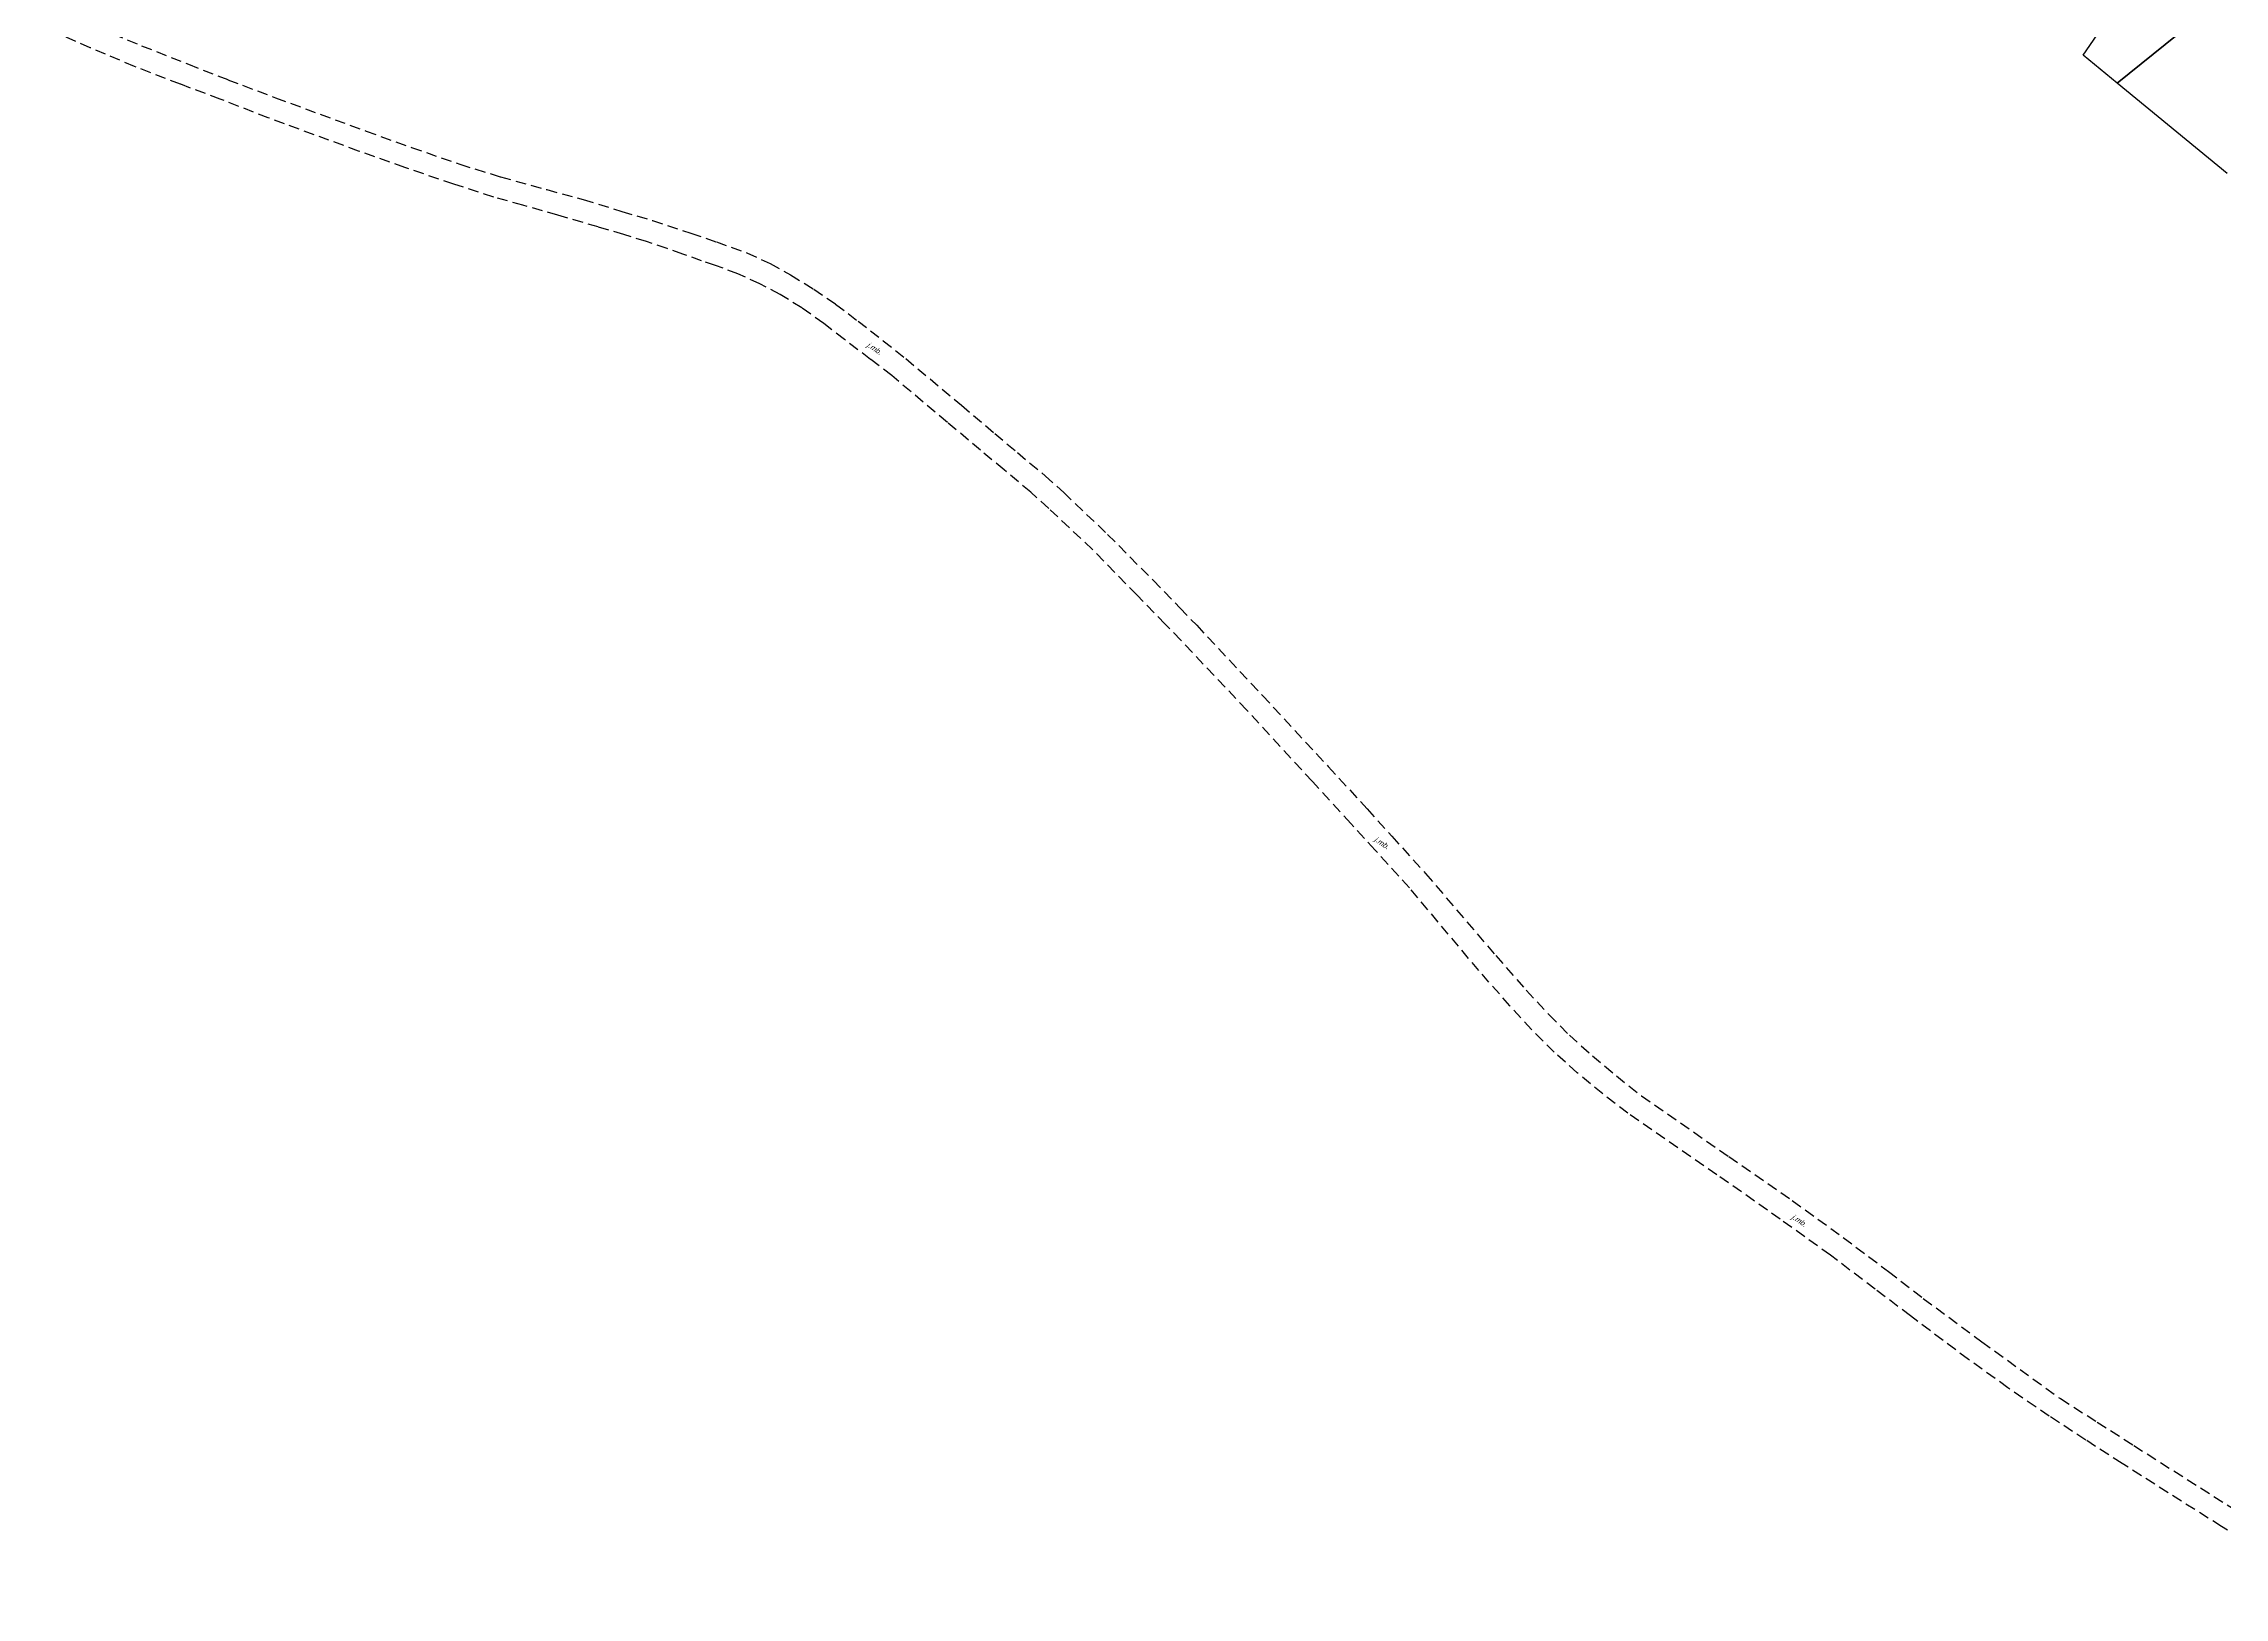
# Model space of a CAD drawing. Header units: metres. Extents: x 7542702 to 7555152, y 5804026 to 5815503.
# Drawn here: x 7544474.1 to 7544887.6, y 5806692.7 to 5806987.1 of the extents above; entities that cross this region are included whole.
import ezdxf

# ---------------------------------------------------------------- set-up
doc = ezdxf.new("R2010")
doc.units = ezdxf.units.M
doc.linetypes.add('4003', pattern=[3, 2, -1])
doc.layers.add('Drogi', color=135, linetype='Continuous')
doc.layers.add('Dzialki', color=165, linetype='Continuous')
doc.styles.get("Standard").update_dxf_attribs({"font": 'arial.ttf'})

msp = doc.modelspace()

# ---------------------------------------------------------------- linework, layer by layer
at = {"layer": 'Drogi', "color": 8, "linetype": '4003'}
for p, q in [((7544482.97, 5806986.33), (7544474.14, 5806990.18)), ((7544484.47, 5806990.13), (7544492.72, 5806986.7)), ((7544491.38, 5806982.77), (7544482.97, 5806986.33)), ((7544492.72, 5806986.7), (7544501.58, 5806983.19)), ((7544500.06, 5806979.42), (7544491.38, 5806982.77)), ((7544501.58, 5806983.19), (7544509.06, 5806980.27)), ((7544509.06, 5806980.27), (7544518.13, 5806976.84)), ((7544507.63, 5806976.58), (7544500.06, 5806979.42)), ((7544516.73, 5806973.04), (7544507.63, 5806976.58)), ((7544518.13, 5806976.84), (7544535.26, 5806970.53)), ((7544533.86, 5806966.75), (7544516.73, 5806973.04)), ((7544535.26, 5806970.53), (7544543.86, 5806967.44)), ((7544542.59, 5806963.63), (7544533.86, 5806966.75)), ((7544551.89, 5806960.47), (7544542.59, 5806963.63)), ((7544543.86, 5806967.44), (7544553.05, 5806964.25)), ((7544553.05, 5806964.25), (7544560.74, 5806961.87)), ((7544559.46, 5806958.04), (7544551.89, 5806960.47)), ((7544560.74, 5806961.87), (7544569.53, 5806959.44)), ((7544569.53, 5806959.44), (7544576.44, 5806957.56)), ((7544564.99, 5806956.47), (7544559.46, 5806958.04)), ((7544571.62, 5806954.62), (7544564.99, 5806956.47)), ((7544576.44, 5806957.56), (7544583.75, 5806955.32)), ((7544583.75, 5806955.32), (7544589.56, 5806953.59)), ((7544579.29, 5806952.36), (7544571.62, 5806954.62)), ((7544584.14, 5806950.92), (7544579.29, 5806952.36)), ((7544589.56, 5806953.59), (7544596.84, 5806951.19)), ((7544596.84, 5806951.19), (7544601.68, 5806949.53)), ((7544588.41, 5806949.6), (7544584.14, 5806950.92)), ((7544592.37, 5806948.28), (7544588.41, 5806949.6)), ((7544595.31, 5806947.23), (7544592.37, 5806948.28)), ((7544598.89, 5806945.96), (7544595.31, 5806947.23)), ((7544601.68, 5806949.53), (7544607.46, 5806947.45)), ((7544607.46, 5806947.45), (7544611.85, 5806945.42)), ((7544601.54, 5806945.07), (7544598.89, 5806945.96)), ((7544605.75, 5806943.5), (7544601.54, 5806945.07)), ((7544609.9, 5806941.59), (7544605.75, 5806943.5)), ((7544611.85, 5806945.42), (7544615.76, 5806943.3)), ((7544615.76, 5806943.3), (7544620.14, 5806940.59)), ((7544613.8, 5806939.58), (7544609.9, 5806941.59)), ((7544617.9, 5806937.02), (7544613.8, 5806939.58)), ((7544620.14, 5806940.59), (7544624.29, 5806937.76)), ((7544622.03, 5806934.08), (7544617.9, 5806937.02)), ((7544624.29, 5806937.76), (7544628.53, 5806934.53)), ((7544628.53, 5806934.53), (7544633.29, 5806930.82)), ((7544625.94, 5806931.04), (7544622.03, 5806934.08)), ((7544630.92, 5806927.28), (7544625.94, 5806931.04)), ((7544633.29, 5806930.82), (7544637.58, 5806927.42)), ((7544634.92, 5806924.2), (7544630.92, 5806927.28)), ((7544637.58, 5806927.42), (7544648.12, 5806918.58)), ((7544645.47, 5806915.34), (7544634.92, 5806924.2)), ((7544648.12, 5806918.58), (7544654.48, 5806913.23)), ((7544651.76, 5806910.06), (7544645.47, 5806915.34)), ((7544656.23, 5806906.32), (7544651.76, 5806910.06)), ((7544654.48, 5806913.23), (7544658.76, 5806909.61)), ((7544661.28, 5806902.13), (7544656.23, 5806906.32)), ((7544658.76, 5806909.61), (7544663.98, 5806905.23)), ((7544664.68, 5806899.04), (7544661.28, 5806902.13)), ((7544663.98, 5806905.23), (7544667.52, 5806902.06)), ((7544667.52, 5806902.06), (7544675.84, 5806894.11)), ((7544672.97, 5806891.27), (7544664.68, 5806899.04)), ((7544675.84, 5806894.11), (7544684.46, 5806885.44)), ((7544681.42, 5806882.59), (7544672.97, 5806891.27)), ((7544684.46, 5806885.44), (7544689.56, 5806880.17)), ((7544686.74, 5806877.11), (7544681.42, 5806882.59)), ((7544689.73, 5806874.07), (7544686.74, 5806877.11)), ((7544689.56, 5806880.17), (7544692.74, 5806876.89)), ((7544692.74, 5806876.89), (7544705.21, 5806863.58)), ((7544702.23, 5806860.83), (7544689.73, 5806874.07)), ((7544714.67, 5806847.28), (7544702.23, 5806860.83)), ((7544705.21, 5806863.58), (7544717.68, 5806850.12)), ((7544717.68, 5806850.12), (7544725.06, 5806842.09)), ((7544721.97, 5806839.32), (7544714.67, 5806847.28)), ((7544725.06, 5806842.09), (7544729.74, 5806836.92)), ((7544726.56, 5806834.3), (7544721.97, 5806839.32)), ((7544729.74, 5806836.92), (7544736.14, 5806829.84)), ((7544733.06, 5806827.16), (7544726.56, 5806834.3)), ((7544746.22, 5806811.48), (7544733.06, 5806827.16)), ((7544736.14, 5806829.84), (7544749.44, 5806814.31)), ((7544752.11, 5806804.78), (7544746.22, 5806811.48)), ((7544749.44, 5806814.31), (7544755.22, 5806807.73)), ((7544755.22, 5806807.73), (7544759.53, 5806803.1)), ((7544756.23, 5806800.29), (7544752.11, 5806804.78)), ((7544759.53, 5806803.1), (7544763.39, 5806799.22)), ((7544760.52, 5806796), (7544756.23, 5806800.29)), ((7544763.39, 5806799.22), (7544767.78, 5806795.33)), ((7544764.86, 5806792.12), (7544760.52, 5806796)), ((7544767.78, 5806795.33), (7544772.3, 5806791.5)), ((7544769.71, 5806788.12), (7544764.86, 5806792.12)), ((7544772.3, 5806791.5), (7544777.04, 5806787.73)), ((7544774.44, 5806784.43), (7544769.71, 5806788.12)), ((7544777.04, 5806787.73), (7544793.62, 5806776.22)), ((7544791.37, 5806772.79), (7544774.44, 5806784.43)), ((7544793.62, 5806776.22), (7544805.65, 5806767.9)), ((7544803.37, 5806764.35), (7544791.37, 5806772.79)), ((7544805.65, 5806767.9), (7544815.32, 5806760.89)), ((7544812.87, 5806757.54), (7544803.37, 5806764.35)), ((7544821.37, 5806751.12), (7544812.87, 5806757.54)), ((7544815.32, 5806760.89), (7544823.86, 5806754.46)), ((7544823.86, 5806754.46), (7544830.48, 5806749.34)), ((7544828.04, 5806746.03), (7544821.37, 5806751.12)), ((7544830.48, 5806749.34), (7544841.56, 5806741.15)), ((7544839.04, 5806737.81), (7544828.04, 5806746.03)), ((7544841.56, 5806741.15), (7544848.83, 5806735.89)), ((7544846.52, 5806732.41), (7544839.04, 5806737.81)), ((7544854.33, 5806727.07), (7544846.52, 5806732.41)), ((7544848.83, 5806735.89), (7544856.46, 5806730.36)), ((7544856.46, 5806730.36), (7544863.45, 5806725.92)), ((7544861.29, 5806722.51), (7544854.33, 5806727.07)), ((7544863.45, 5806725.92), (7544870.37, 5806721.49)), ((7544868.17, 5806718.06), (7544861.29, 5806722.51)), ((7544870.37, 5806721.49), (7544889.11, 5806709.58)), ((7544887.04, 5806706.12), (7544868.17, 5806718.06)), ((7544908.48, 5806692.71), (7544887.04, 5806706.12))]:
    msp.add_line(p, q, dxfattribs=at)
at = {"layer": 'Dzialki'}
for p, q in [((7544867.26, 5806979.58), (7545082, 5807153.22)), ((7545082, 5807153.22), (7544867.26, 5806979.58)), ((7544860.76, 5806984.92), (7544872.09, 5807001.33)), ((7544867.26, 5806979.58), (7544860.76, 5806984.92)), ((7544888.08, 5806962.52), (7544867.26, 5806979.58))]:
    msp.add_line(p, q, dxfattribs=at)

# ---------------------------------------------------------------- texts
at = {"layer": 'Drogi', "color": 8, "oblique": 15}
for p in [(7544630.11, 5806929.77), (7544726.3, 5806836.07), (7544805.42, 5806764.54)]:
    msp.add_text('j.mb. ', height=1, rotation=326.3095, dxfattribs=at).set_placement(p)

doc.saveas('drawing.dxf')
